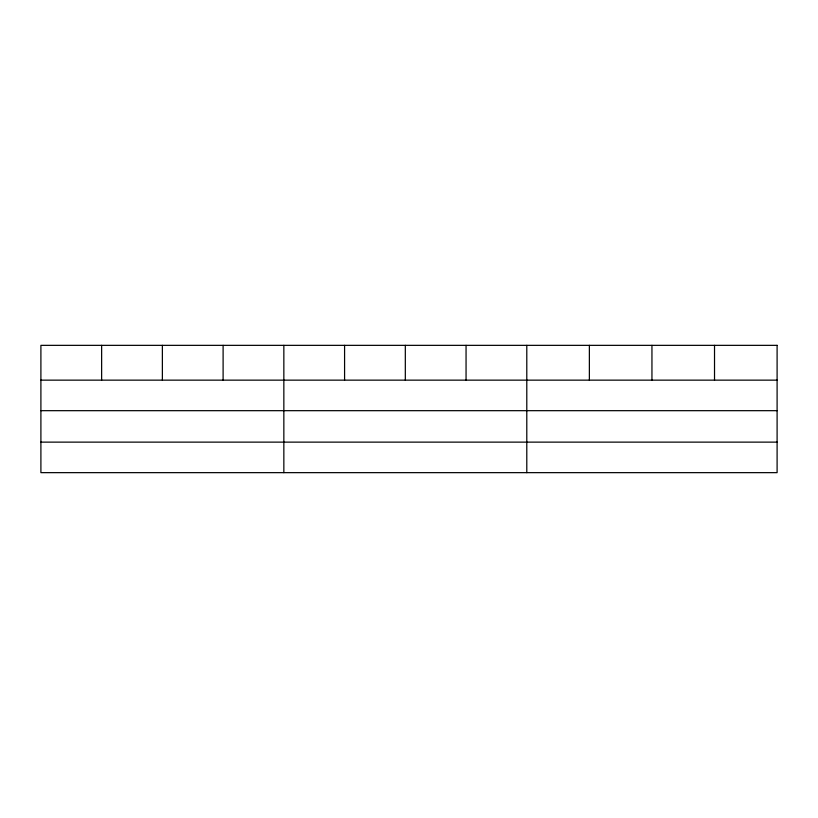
<?xml version="1.0" encoding="UTF-8"?>
<svg xmlns="http://www.w3.org/2000/svg" width="818" height="818" viewBox="0 0 818 818"><rect width="100%" height="100%" fill="white"/><g stroke="black" fill="none" stroke-linecap="round" stroke-linejoin="round"><path stroke-width="1.23" d="M40.9 380.145L777.1 380.145M40.9 410.677L777.1 410.677M40.9 442.129L777.1 442.129M714.523 345.349L714.523 380.145M651.946 345.349L651.946 380.145M589.369 345.349L589.369 380.145M526.792 345.349L526.792 472.651M466.055 345.349L466.055 380.145M405.319 345.349L405.319 380.145M344.582 345.349L344.582 380.145M283.846 345.349L283.846 472.651M223.109 345.349L223.109 380.145M162.373 345.349L162.373 380.145M101.636 345.349L101.636 380.145M777.1 345.349L40.9 345.349L40.9 472.651L777.1 472.651L777.1 345.349"/></g></svg>
